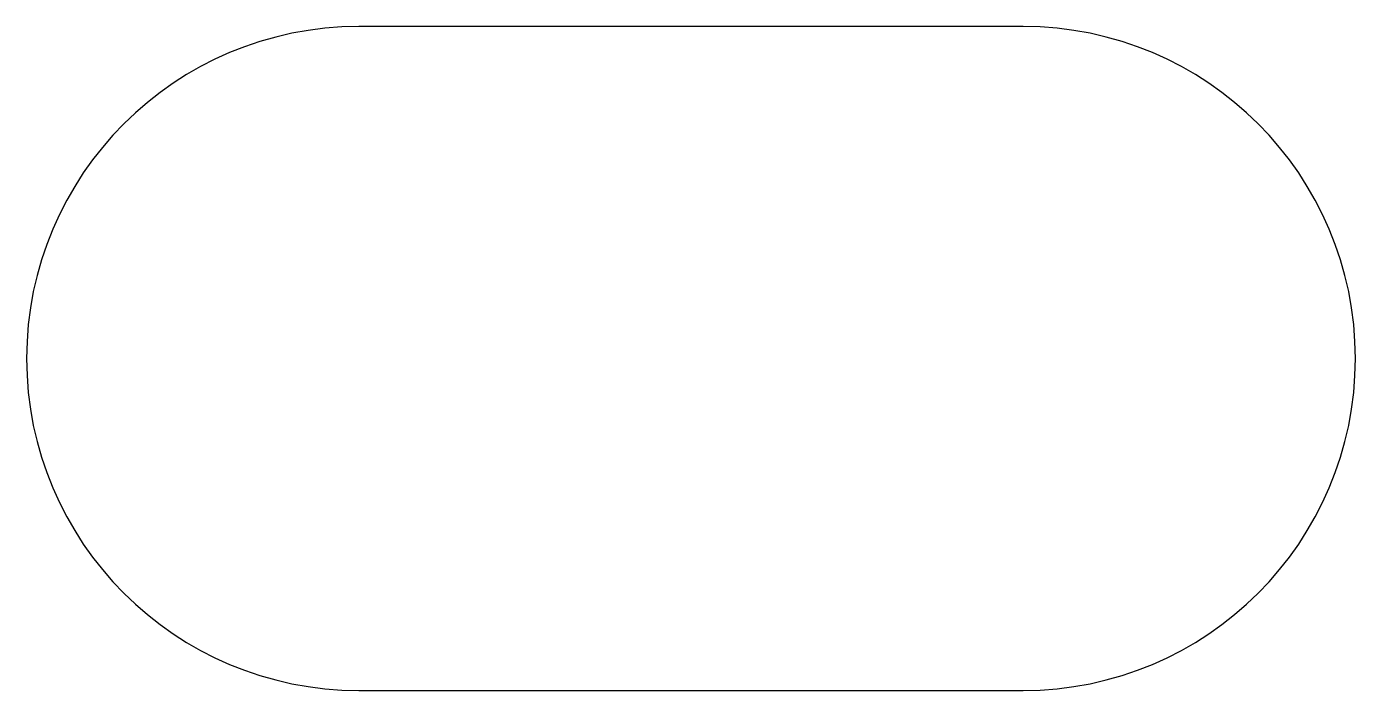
# Model space of a CAD drawing. Header units: millimetres. Extents: x 0 to 80, y 0 to 40.
import ezdxf

# ---------------------------------------------------------------- set-up
doc = ezdxf.new("R2010")
doc.units = ezdxf.units.MM

msp = doc.modelspace()

# ---------------------------------------------------------------- linework, layer by layer
at = {"layer": 'CUT'}
for p, q in [((60, 40), (20, 40)), ((20, 0), (60, 0))]:
    msp.add_line(p, q, dxfattribs=at)
for centre, start, end in [((20, 20), 90, 270), ((60, 20), -90, 90)]:
    msp.add_arc(centre, 20, start, end, dxfattribs=at)

doc.saveas('drawing.dxf')
